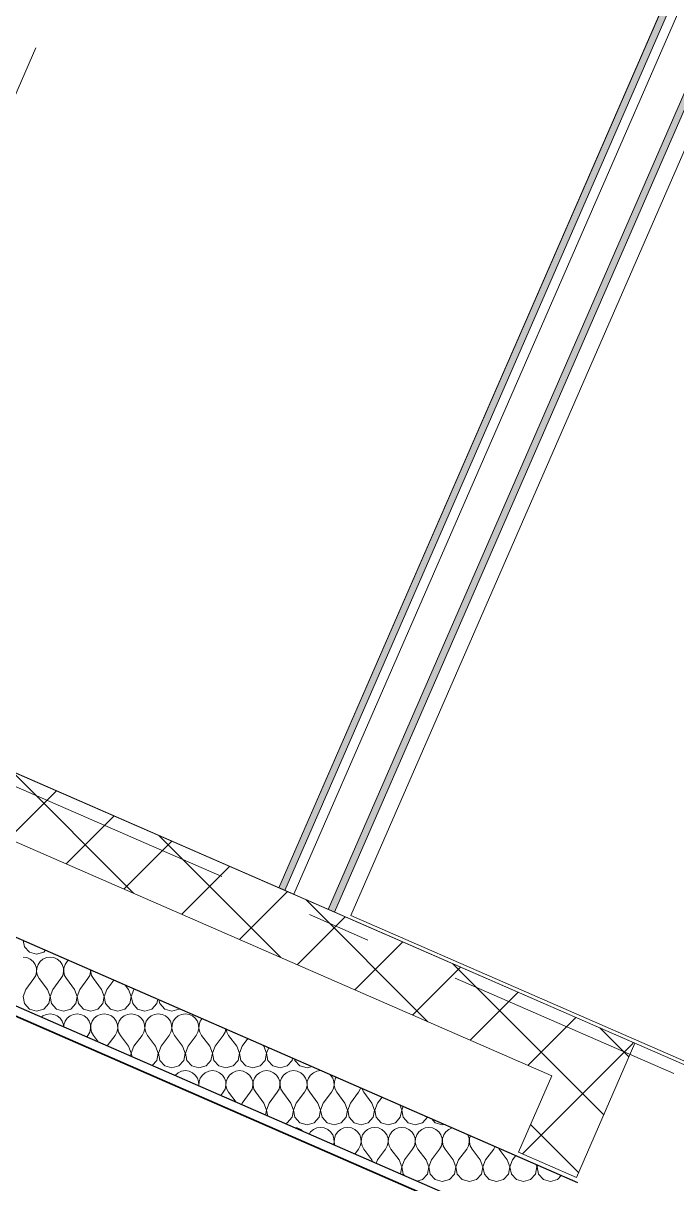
# Model space of a CAD drawing. Header units: millimetres. Extents: x -99530 to 90294, y -97212 to 56397.
# Drawn here: x 40860 to 42310, y -18401 to -15827 of the extents above; entities that cross this region are included whole.
import ezdxf
from ezdxf.enums import TextEntityAlignment as Align

# ---------------------------------------------------------------- set-up
doc = ezdxf.new("R2010")
doc.units = ezdxf.units.MM
doc.header["$MEASUREMENT"] = 0
doc.linetypes.add('Double Dashed', pattern=[1093.611073, 529.166651, -211.666656, 141.111112, -211.666656])
for name, color, linetype in [('A-05-M_Gross_Int_Circulation', 7, 'Continuous'), ('A-15-MG_Structural_Grid', 7, 'Continuous'), ('A-20-M_Floor_Slab', 7, 'Continuous'), ('A-25-M_Curtain_Wall', 7, 'Continuous'), ('A-25-M_Wall_Int', 7, 'Continuous'), ('New_A-20-M_Hard_Landscape', 7, 'Continuous')]:
    doc.layers.add(name, color=color, linetype=linetype)
for name, color, linetype, lineweight, true_color in [('A-05-M_Gross_Int_Circulation_Pen_No__74', 7, 'Continuous', 20, 0x606060), ('A-15-MG_Structural_Grid_Pen_No__163', 7, 'Continuous', 0, 0x750077), ('A-25-M_Curtain_Wall_Pen_No__43', 7, 'Continuous', 30, 0x444444), ('A-25-M_Curtain_Wall_Pen_No__67', 7, 'Continuous', 20, 0x606060), ('A-25-M_Wall_Int_Pen_No__107', 7, 'Continuous', 15, 0xa6a6a6), ('New_A-20-M_Hard_Landscape_Pen_No__53', 7, 'Continuous', 35, 0x444444)]:
    doc.layers.add(name, color=color, linetype=linetype, lineweight=lineweight, true_color=true_color)
for name, color, linetype, lineweight in [('A-20-M_Floor_Slab_Pen_No__89', 8, 'Continuous', 20), ('A-25-M_Wall_Int_Pen_No__1', 7, 'Continuous', 13), ('A-95-P_Drawing_Pen_No__85', 8, 'Continuous', 20), ('ArchiCAD Zone Stamps_Pen_No__6', 7, 'Continuous', 35), ('ArchiCAD Zone Stamps_Pen_No__9', 7, 'Continuous', 13)]:
    doc.layers.add(name, color=color, linetype=linetype, lineweight=lineweight)
doc.styles.add('GENERATED_STYLE_1', font='')
doc.styles.add('GENERATED_STYLE_3', font='')
doc.styles.add('GENERATED_STYLE_4', font='')
doc.styles.get('GENERATED_STYLE_1').set_extended_font_data('Arial', bold=True)
doc.styles.get('GENERATED_STYLE_3').set_extended_font_data('Arial')
doc.styles.get('GENERATED_STYLE_4').set_extended_font_data('Swis721 BT')
doc.dimstyles.new('GENERATED_STYLE__7', dxfattribs={"dimtxt": 0.18, "dimasz": 273.6, "dimexe": 0.18, "dimexo": 0.0625, "dimgap": 0.09, "dimtad": 0, "dimtih": 1, "dimtoh": 1, "dimdec": 4, "dimzin": 0, "dimdsep": 46, "dimcen": 0.09, "dimadec": 0, "dimazin": 0, "dimtfac": 1, "dimtdec": 4, "dimtmove": 0, "dimatfit": 3, "dimldrblk": 'ARROWHEAD_5', "dimfxl": 1, "dimtolj": 1, "dimtzin": 0, "dimarcsym": 0})
pattern_1 = [(45, (0, 0), (-91.92388, 91.92388), []), (135, (0, 0), (91.92388, 91.92388), [])]

# ---------------------------------------------------------------- blocks, each defined once
blk = doc.blocks.new('__15_1', base_point=(41890.6, -13306.2))
at = {"layer": 'A-05-M_Gross_Int_Circulation_Pen_No__74', "linetype": 'Continuous'}
for p, q in [((41427.1, -17744.5), (44038.2, -11756.3)), ((39055.1, -16710.3), (41427.1, -17744.5))]:
    blk.add_line(p, q, dxfattribs=at)
at = {"layer": 'ArchiCAD Zone Stamps_Pen_No__6', "style": 'GENERATED_STYLE_3'}
for tag, height, p in [('measuredAreaCode', 175, (41390.4, -13097.3)), ('DUMMY_649', 175, (41659.4, -13214.6)), ('DUMMY_650', 175, (42087.5, -13401.3)), ('DUMMY_651', 116.7, (42331.9, -13494.5))]:
    blk.add_attdef(tag, text='', height=height, rotation=336.4404, dxfattribs=at).set_placement(p, align=Align.TOP_LEFT)
blk = doc.blocks.new('Stair 02_INB 0267_77_1', base_point=(43661.1, -16711.8))
at = {"layer": 'A-05-M_Gross_Int_Circulation_Pen_No__74', "linetype": 'Continuous'}
for p, q in [((44142.1, -11946.3), (41587, -17806.1)), ((41587, -17806.1), (44426.2, -19044.3))]:
    blk.add_line(p, q, dxfattribs=at)
at = {"layer": 'ArchiCAD Zone Stamps_Pen_No__9'}
for tag, height, style, p in [('ROOM_NAME', 250, 'GENERATED_STYLE_1', (43395.6, -15399.6)), ('zoneNameLine2', 250, 'GENERATED_STYLE_1', (43207.1, -15831.7)), ('ROOM_NUMBER', 200, 'GENERATED_STYLE_3', (43018.7, -16252.4)), ('measuredAreaCode', 200, 'GENERATED_STYLE_3', (42861.7, -16612.5)), ('ROOM_HOLES_PRM', 200, 'GENERATED_STYLE_3', (43169.1, -16746.6)), ('DUMMY_649', 200, 'GENERATED_STYLE_3', (43658.4, -16959.9)), ('DUMMY_650', 133.3, 'GENERATED_STYLE_3', (43937.7, -17066.5))]:
    blk.add_attdef(tag, text='', height=height, rotation=336.4404, dxfattribs=dict(at, style=style)).set_placement(p, align=Align.TOP_LEFT)
blk = doc.blocks.new('_INB 0264_79_1', base_point=(41041, -15448.7))
at = {"layer": 'A-05-M_Gross_Int_Circulation_Pen_No__74', "linetype": 'Continuous'}
for p, q in [((41460.3, -17758.9), (44071.4, -11770.8)), ((39088.2, -16724.7), (41460.3, -17758.9))]:
    blk.add_line(p, q, dxfattribs=at)
at = {"layer": 'ArchiCAD Zone Stamps_Pen_No__9', "style": 'GENERATED_STYLE_3'}
for tag, height, p in [('ROOM_NUMBER', 200, (40727.2, -14618.3)), ('measuredAreaCode', 200, (40570.2, -14978.4)), ('DUMMY_649', 200, (40877.6, -15112.4)), ('DUMMY_650', 200, (41366.9, -15325.8)), ('DUMMY_651', 133.3, (41646.2, -15432.3))]:
    blk.add_attdef(tag, text='', height=height, rotation=336.4404, dxfattribs=at).set_placement(p, align=Align.TOP_LEFT)
blk = doc.blocks.new('Mesh_21_1', base_point=(11992.7, -24727.1))
at = {"layer": 'New_A-20-M_Hard_Landscape_Pen_No__53', "linetype": 'Continuous', "flags": 128}
blk.add_lwpolyline([(11992.7, -24727.1), (11193.3, -26560.4), (22460.6, -31473.5), (23260, -29640.2), (13970.8, -25589.7), (19905.1, -11980.5), (28925.9, -15914), (28987.7, -15772.3), (40919.8, -20975.3), (41987.2, -18527.4), (19056.2, -8528.3)], close=True, dxfattribs=at)
blk = doc.blocks.new('Slab_36_1', base_point=(376.7, -362.2))
at = {"layer": 'A-20-M_Floor_Slab_Pen_No__89', "linetype": 'Continuous', "flags": 128}
blk.add_lwpolyline([(376.7, -362.2), (7790.9, 6537.3), (7705.8, 6629.2), (10938.2, 9637.2), (15227.2, 7766.9), (19349.1, 17219.8), (53673.3, 2252.7), (53966.7, 2124.8), (49754.8, -7534.4), (49461.5, -7406.5), (44390.1, -19036.6), (3614.3, -1256.3), (3424.6, -1691.3)], close=True, dxfattribs=at)
blk = doc.blocks.new('*X440')
at = {"layer": 'A-25-M_Curtain_Wall_Pen_No__67', "linetype": 'Continuous'}
for p, q in [((40860.5, -17861.5), (40863.2, -17875.4)), ((40863.2, -17875.4), (40874.2, -17887.5)), ((40905.8, -17887.5), (40909.9, -17883)), ((40868.2, -17899.1), (40860, -17898)), ((40875.8, -17902.5), (40868.2, -17899.1)), ((40874.2, -17887.5), (40890, -17892)), ((40882.1, -17907.8), (40875.8, -17902.5)), ((40886.8, -17914.6), (40882.1, -17907.8)), ((40890, -17892), (40905.8, -17887.5)), ((40897.9, -17907.8), (40893.2, -17914.6)), ((40904.2, -17902.5), (40897.9, -17907.8)), ((40911.8, -17899.1), (40904.2, -17902.5)), ((40920, -17898), (40911.8, -17899.1)), ((40928.2, -17899.1), (40920, -17898)), ((40935.8, -17902.5), (40928.2, -17899.1)), ((40942.1, -17907.8), (40935.8, -17902.5)), ((40946.8, -17914.6), (40942.1, -17907.8)), ((40957.9, -17907.8), (40953.2, -17914.6)), ((40960.9, -17905.3), (40957.9, -17907.8)), ((40884, -17946), (40888, -17938.8)), ((40889.5, -17922.4), (40886.8, -17914.6)), ((40888, -17938.8), (40889.9, -17930.7)), ((40889.9, -17930.7), (40889.5, -17922.4)), ((40890.5, -17922.4), (40890.1, -17930.7)), ((40890.1, -17930.7), (40892, -17938.8)), ((40893.2, -17914.6), (40890.5, -17922.4)), ((40892, -17938.8), (40896, -17946)), ((40944, -17946), (40948, -17938.8)), ((40949.5, -17922.4), (40946.8, -17914.6)), ((40948, -17938.8), (40949.9, -17930.7)), ((40949.9, -17930.7), (40949.5, -17922.4)), ((40950.5, -17922.4), (40950.1, -17930.7)), ((40950.1, -17930.7), (40952, -17938.8)), ((40953.2, -17914.6), (40950.5, -17922.4)), ((40952, -17938.8), (40956, -17946)), ((41004, -17946), (41008, -17938.8)), ((41008, -17938.8), (41009.9, -17930.7)), ((41009.9, -17930.7), (41009.7, -17926.6)), ((41010.3, -17926.8), (41010.1, -17930.7)), ((41010.1, -17930.7), (41012, -17938.8)), ((41012, -17938.8), (41016, -17946)), ((40866, -17970), (40884, -17946)), ((40914, -17970), (40896, -17946)), ((40926, -17970), (40944, -17946)), ((40974, -17970), (40956, -17946)), ((40986, -17970), (41004, -17946)), ((41034, -17970), (41016, -17946)), ((41046, -17970), (41061.6, -17949.2)), ((41094, -17970), (41086.6, -17960.1)), ((40866, -17970), (40860.1, -17985.3)), ((40860.1, -17985.3), (40863.2, -18001.4)), ((40919.9, -17985.3), (40914, -17970)), ((40916.8, -18001.4), (40919.9, -17985.3)), ((40926, -17970), (40920.1, -17985.3)), ((40920.1, -17985.3), (40923.2, -18001.4)), ((40979.9, -17985.3), (40974, -17970)), ((40976.8, -18001.4), (40979.9, -17985.3)), ((40986, -17970), (40980.1, -17985.3)), ((40980.1, -17985.3), (40983.2, -18001.4)), ((41039.9, -17985.3), (41034, -17970)), ((41036.8, -18001.4), (41039.9, -17985.3)), ((41046, -17970), (41040.1, -17985.3)), ((41040.1, -17985.3), (41043.2, -18001.4)), ((41099.9, -17985.3), (41094, -17970)), ((41096.8, -18001.4), (41099.9, -17985.3)), ((41106, -17970), (41100.1, -17985.3)), ((41100.1, -17985.3), (41103.2, -18001.4)), ((41106, -17970), (41106.8, -17968.9)), ((40863.2, -18001.4), (40874.2, -18013.5)), ((40874.2, -18013.5), (40890, -18018)), ((40890, -18018), (40905.8, -18013.5)), ((40905.8, -18013.5), (40916.8, -18001.4)), ((40923.2, -18001.4), (40934.2, -18013.5)), ((40934.2, -18013.5), (40950, -18018)), ((40950, -18018), (40965.8, -18013.5)), ((40965.8, -18013.5), (40976.8, -18001.4)), ((40983.2, -18001.4), (40994.2, -18013.5)), ((40994.2, -18013.5), (41010, -18018)), ((41010, -18018), (41025.8, -18013.5)), ((41025.8, -18013.5), (41036.8, -18001.4)), ((41043.2, -18001.4), (41054.2, -18013.5)), ((41054.2, -18013.5), (41070, -18018)), ((41070, -18018), (41085.8, -18013.5)), ((41085.8, -18013.5), (41096.8, -18001.4)), ((41103.2, -18001.4), (41114.2, -18013.5)), ((41114.2, -18013.5), (41130, -18018)), ((41130, -18018), (41145.8, -18013.5)), ((41145.8, -18013.5), (41156.8, -18001.4)), ((41156.8, -18001.4), (41158.7, -17991.5)), ((41161.5, -17992.8), (41163.2, -18001.4)), ((41163.2, -18001.4), (41174.2, -18013.5)), ((41174.2, -18013.5), (41190, -18018)), ((41190, -18018), (41205.8, -18013.5)), ((41205.8, -18013.5), (41206.7, -18012.5)), ((40904.2, -18028.5), (40900.4, -18031.6)), ((40911.8, -18025.1), (40904.2, -18028.5)), ((40920, -18024), (40911.8, -18025.1)), ((40928.2, -18025.1), (40920, -18024)), ((40935.8, -18028.5), (40928.2, -18025.1)), ((40942.1, -18033.8), (40935.8, -18028.5)), ((40946.8, -18040.6), (40942.1, -18033.8)), ((40949.5, -18048.4), (40946.8, -18040.6)), ((40953.2, -18040.6), (40950.5, -18048.4)), ((40957.9, -18033.8), (40953.2, -18040.6)), ((40964.2, -18028.5), (40957.9, -18033.8)), ((40971.8, -18025.1), (40964.2, -18028.5)), ((40980, -18024), (40971.8, -18025.1)), ((40988.2, -18025.1), (40980, -18024)), ((40995.8, -18028.5), (40988.2, -18025.1)), ((41002.1, -18033.8), (40995.8, -18028.5)), ((41006.8, -18040.6), (41002.1, -18033.8)), ((41009.5, -18048.4), (41006.8, -18040.6)), ((41013.2, -18040.6), (41010.5, -18048.4)), ((41017.9, -18033.8), (41013.2, -18040.6)), ((41024.2, -18028.5), (41017.9, -18033.8)), ((41031.8, -18025.1), (41024.2, -18028.5)), ((41040, -18024), (41031.8, -18025.1)), ((41048.2, -18025.1), (41040, -18024)), ((41055.8, -18028.5), (41048.2, -18025.1)), ((41062.1, -18033.8), (41055.8, -18028.5)), ((41066.8, -18040.6), (41062.1, -18033.8)), ((41069.5, -18048.4), (41066.8, -18040.6)), ((41073.2, -18040.6), (41070.5, -18048.4)), ((41077.9, -18033.8), (41073.2, -18040.6)), ((41084.2, -18028.5), (41077.9, -18033.8)), ((41091.8, -18025.1), (41084.2, -18028.5)), ((41100, -18024), (41091.8, -18025.1)), ((41108.2, -18025.1), (41100, -18024)), ((41115.8, -18028.5), (41108.2, -18025.1)), ((41122.1, -18033.8), (41115.8, -18028.5)), ((41126.8, -18040.6), (41122.1, -18033.8)), ((41129.5, -18048.4), (41126.8, -18040.6)), ((41133.2, -18040.6), (41130.5, -18048.4)), ((41137.9, -18033.8), (41133.2, -18040.6)), ((41144.2, -18028.5), (41137.9, -18033.8)), ((41151.8, -18025.1), (41144.2, -18028.5)), ((41160, -18024), (41151.8, -18025.1)), ((41168.2, -18025.1), (41160, -18024)), ((41175.8, -18028.5), (41168.2, -18025.1)), ((41182.1, -18033.8), (41175.8, -18028.5)), ((41186.8, -18040.6), (41182.1, -18033.8)), ((41189.5, -18048.4), (41186.8, -18040.6)), ((41193.2, -18040.6), (41190.5, -18048.4)), ((41197.9, -18033.8), (41193.2, -18040.6)), ((41204.2, -18028.5), (41197.9, -18033.8)), ((41211.8, -18025.1), (41204.2, -18028.5)), ((41220, -18024), (41211.8, -18025.1)), ((41228.2, -18025.1), (41220, -18024)), ((41235.8, -18028.5), (41228.2, -18025.1)), ((41242.1, -18033.8), (41235.8, -18028.5)), ((41246.8, -18040.6), (41242.1, -18033.8)), ((41249.5, -18048.4), (41246.8, -18040.6)), ((41253.2, -18040.6), (41250.5, -18048.4)), ((41257.3, -18034.5), (41253.2, -18040.6)), ((40949.7, -18053.1), (40949.5, -18048.4)), ((40950.5, -18048.4), (40950.3, -18053.4)), ((41004, -18072), (41008, -18064.8)), ((41008, -18064.8), (41009.9, -18056.7)), ((41009.9, -18056.7), (41009.5, -18048.4)), ((41010.5, -18048.4), (41010.1, -18056.7)), ((41010.1, -18056.7), (41012, -18064.8)), ((41012, -18064.8), (41016, -18072)), ((41064, -18072), (41068, -18064.8)), ((41068, -18064.8), (41069.9, -18056.7)), ((41069.9, -18056.7), (41069.5, -18048.4)), ((41070.5, -18048.4), (41070.1, -18056.7)), ((41070.1, -18056.7), (41072, -18064.8)), ((41072, -18064.8), (41076, -18072)), ((41124, -18072), (41128, -18064.8)), ((41128, -18064.8), (41129.9, -18056.7)), ((41129.9, -18056.7), (41129.5, -18048.4)), ((41130.5, -18048.4), (41130.1, -18056.7)), ((41130.1, -18056.7), (41132, -18064.8)), ((41132, -18064.8), (41136, -18072)), ((41184, -18072), (41188, -18064.8)), ((41188, -18064.8), (41189.9, -18056.7)), ((41189.9, -18056.7), (41189.5, -18048.4)), ((41190.5, -18048.4), (41190.1, -18056.7)), ((41190.1, -18056.7), (41192, -18064.8)), ((41192, -18064.8), (41196, -18072)), ((41244, -18072), (41248, -18064.8)), ((41248, -18064.8), (41249.9, -18056.7)), ((41249.9, -18056.7), (41249.5, -18048.4)), ((41250.5, -18048.4), (41250.1, -18056.7)), ((41250.1, -18056.7), (41252, -18064.8)), ((41252, -18064.8), (41256, -18072)), ((41304, -18072), (41308, -18064.8)), ((41308, -18064.8), (41309.7, -18057.4)), ((41310.3, -18057.7), (41312, -18064.8)), ((41312, -18064.8), (41316, -18072)), ((41001.3, -18075.6), (41004, -18072)), ((41027.2, -18086.9), (41016, -18072)), ((41046.5, -18095.3), (41064, -18072)), ((41094, -18096), (41076, -18072)), ((41106, -18096), (41124, -18072)), ((41154, -18096), (41136, -18072)), ((41166, -18096), (41184, -18072)), ((41214, -18096), (41196, -18072)), ((41226, -18096), (41244, -18072)), ((41274, -18096), (41256, -18072)), ((41286, -18096), (41304, -18072)), ((41334, -18096), (41316, -18072)), ((41346, -18096), (41358.9, -18078.8)), ((41099.9, -18111.3), (41094, -18096)), ((41098.6, -18118.1), (41099.9, -18111.3)), ((41106, -18096), (41100.1, -18111.3)), ((41100.1, -18111.3), (41101.7, -18119.4)), ((41159.9, -18111.3), (41154, -18096)), ((41156.8, -18127.4), (41159.9, -18111.3)), ((41166, -18096), (41160.1, -18111.3)), ((41160.1, -18111.3), (41163.2, -18127.4)), ((41219.9, -18111.3), (41214, -18096)), ((41216.8, -18127.4), (41219.9, -18111.3)), ((41226, -18096), (41220.1, -18111.3)), ((41220.1, -18111.3), (41223.2, -18127.4)), ((41279.9, -18111.3), (41274, -18096)), ((41276.8, -18127.4), (41279.9, -18111.3)), ((41286, -18096), (41280.1, -18111.3)), ((41280.1, -18111.3), (41283.2, -18127.4)), ((41339.9, -18111.3), (41334, -18096)), ((41336.8, -18127.4), (41339.9, -18111.3)), ((41346, -18096), (41340.1, -18111.3)), ((41340.1, -18111.3), (41343.2, -18127.4)), ((41394, -18096), (41391.9, -18093.3)), ((41399.9, -18111.3), (41394, -18096)), ((41396.8, -18127.4), (41399.9, -18111.3)), ((41404.9, -18098.9), (41400.1, -18111.3)), ((41400.1, -18111.3), (41403.2, -18127.4)), ((41146.3, -18138.9), (41156.8, -18127.4)), ((41163.2, -18127.4), (41174.2, -18139.5)), ((41174.2, -18139.5), (41190, -18144)), ((41190, -18144), (41205.8, -18139.5)), ((41205.8, -18139.5), (41216.8, -18127.4)), ((41223.2, -18127.4), (41234.2, -18139.5)), ((41234.2, -18139.5), (41250, -18144)), ((41250, -18144), (41265.8, -18139.5)), ((41265.8, -18139.5), (41276.8, -18127.4)), ((41283.2, -18127.4), (41294.2, -18139.5)), ((41294.2, -18139.5), (41310, -18144)), ((41310, -18144), (41325.8, -18139.5)), ((41325.8, -18139.5), (41336.8, -18127.4)), ((41343.2, -18127.4), (41354.2, -18139.5)), ((41354.2, -18139.5), (41370, -18144)), ((41370, -18144), (41385.8, -18139.5)), ((41385.8, -18139.5), (41396.8, -18127.4)), ((41403.2, -18127.4), (41414.2, -18139.5)), ((41414.2, -18139.5), (41430, -18144)), ((41430, -18144), (41445.8, -18139.5)), ((41445.8, -18139.5), (41456.8, -18127.4)), ((41456.8, -18127.4), (41457.9, -18122)), ((41462.5, -18124), (41463.2, -18127.4)), ((41463.2, -18127.4), (41474.2, -18139.5)), ((41474.2, -18139.5), (41490, -18144)), ((41490, -18144), (41501.1, -18140.8)), ((41197.9, -18159.8), (41197, -18161)), ((41204.2, -18154.5), (41197.9, -18159.8)), ((41211.8, -18151.1), (41204.2, -18154.5)), ((41220, -18150), (41211.8, -18151.1)), ((41228.2, -18151.1), (41220, -18150)), ((41235.8, -18154.5), (41228.2, -18151.1)), ((41242.1, -18159.8), (41235.8, -18154.5)), ((41246.8, -18166.6), (41242.1, -18159.8)), ((41249.5, -18174.4), (41246.8, -18166.6)), ((41253.2, -18166.6), (41250.5, -18174.4)), ((41257.9, -18159.8), (41253.2, -18166.6)), ((41264.2, -18154.5), (41257.9, -18159.8)), ((41271.8, -18151.1), (41264.2, -18154.5)), ((41280, -18150), (41271.8, -18151.1)), ((41288.2, -18151.1), (41280, -18150)), ((41295.8, -18154.5), (41288.2, -18151.1)), ((41302.1, -18159.8), (41295.8, -18154.5)), ((41306.8, -18166.6), (41302.1, -18159.8)), ((41309.5, -18174.4), (41306.8, -18166.6)), ((41313.2, -18166.6), (41310.5, -18174.4)), ((41317.9, -18159.8), (41313.2, -18166.6)), ((41324.2, -18154.5), (41317.9, -18159.8)), ((41331.8, -18151.1), (41324.2, -18154.5)), ((41340, -18150), (41331.8, -18151.1)), ((41348.2, -18151.1), (41340, -18150)), ((41355.8, -18154.5), (41348.2, -18151.1)), ((41362.1, -18159.8), (41355.8, -18154.5)), ((41366.8, -18166.6), (41362.1, -18159.8)), ((41369.5, -18174.4), (41366.8, -18166.6)), ((41373.2, -18166.6), (41370.5, -18174.4)), ((41377.9, -18159.8), (41373.2, -18166.6)), ((41384.2, -18154.5), (41377.9, -18159.8)), ((41391.8, -18151.1), (41384.2, -18154.5)), ((41400, -18150), (41391.8, -18151.1)), ((41408.2, -18151.1), (41400, -18150)), ((41415.8, -18154.5), (41408.2, -18151.1)), ((41422.1, -18159.8), (41415.8, -18154.5)), ((41426.8, -18166.6), (41422.1, -18159.8)), ((41429.5, -18174.4), (41426.8, -18166.6)), ((41433.2, -18166.6), (41430.5, -18174.4)), ((41437.9, -18159.8), (41433.2, -18166.6)), ((41444.2, -18154.5), (41437.9, -18159.8)), ((41451.8, -18151.1), (41444.2, -18154.5)), ((41460, -18150), (41451.8, -18151.1)), ((41468.2, -18151.1), (41460, -18150)), ((41475.8, -18154.5), (41468.2, -18151.1)), ((41482.1, -18159.8), (41475.8, -18154.5)), ((41486.8, -18166.6), (41482.1, -18159.8)), ((41489.5, -18174.4), (41486.8, -18166.6)), ((41493.2, -18166.6), (41490.5, -18174.4)), ((41497.9, -18159.8), (41493.2, -18166.6)), ((41504.2, -18154.5), (41497.9, -18159.8)), ((41511.8, -18151.1), (41504.2, -18154.5)), ((41520, -18150), (41511.8, -18151.1)), ((41523.1, -18150.4), (41520, -18150)), ((41542.1, -18159.8), (41539.6, -18157.6)), ((41546.8, -18166.6), (41542.1, -18159.8)), ((41549.5, -18174.4), (41546.8, -18166.6)), ((41553.2, -18166.6), (41550.5, -18174.4)), ((41554.8, -18164.3), (41553.2, -18166.6)), ((41249.9, -18182.7), (41249.5, -18174.4)), ((41249.6, -18183.9), (41249.9, -18182.7)), ((41250.5, -18174.4), (41250.1, -18182.7)), ((41250.1, -18182.7), (41250.5, -18184.3)), ((41304, -18198), (41308, -18190.8)), ((41308, -18190.8), (41309.9, -18182.7)), ((41309.9, -18182.7), (41309.5, -18174.4)), ((41310.5, -18174.4), (41310.1, -18182.7)), ((41310.1, -18182.7), (41312, -18190.8)), ((41312, -18190.8), (41316, -18198)), ((41364, -18198), (41368, -18190.8)), ((41368, -18190.8), (41369.9, -18182.7)), ((41369.9, -18182.7), (41369.5, -18174.4)), ((41370.5, -18174.4), (41370.1, -18182.7)), ((41370.1, -18182.7), (41372, -18190.8)), ((41372, -18190.8), (41376, -18198)), ((41424, -18198), (41428, -18190.8)), ((41428, -18190.8), (41429.9, -18182.7)), ((41429.9, -18182.7), (41429.5, -18174.4)), ((41430.5, -18174.4), (41430.1, -18182.7)), ((41430.1, -18182.7), (41432, -18190.8)), ((41432, -18190.8), (41436, -18198)), ((41484, -18198), (41488, -18190.8)), ((41488, -18190.8), (41489.9, -18182.7)), ((41489.9, -18182.7), (41489.5, -18174.4)), ((41490.5, -18174.4), (41490.1, -18182.7)), ((41490.1, -18182.7), (41492, -18190.8)), ((41492, -18190.8), (41496, -18198)), ((41544, -18198), (41548, -18190.8)), ((41548, -18190.8), (41549.9, -18182.7)), ((41549.9, -18182.7), (41549.5, -18174.4)), ((41550.5, -18174.4), (41550.1, -18182.7)), ((41550.1, -18182.7), (41552, -18190.8)), ((41552, -18190.8), (41556, -18198)), ((41604, -18198), (41608, -18190.8)), ((41608, -18190.8), (41608.7, -18187.8)), ((41611.6, -18189), (41612, -18190.8)), ((41612, -18190.8), (41616, -18198)), ((41298.6, -18205.3), (41304, -18198)), ((41332.6, -18220.1), (41316, -18198)), ((41346, -18222), (41364, -18198)), ((41394, -18222), (41376, -18198)), ((41406, -18222), (41424, -18198)), ((41454, -18222), (41436, -18198)), ((41466, -18222), (41484, -18198)), ((41514, -18222), (41496, -18198)), ((41526, -18222), (41544, -18198)), ((41574, -18222), (41556, -18198)), ((41586, -18222), (41604, -18198)), ((41634, -18222), (41616, -18198)), ((41646, -18222), (41656.2, -18208.5)), ((41346, -18222), (41344.7, -18225.4)), ((41399.9, -18237.3), (41394, -18222)), ((41397.8, -18248.5), (41399.9, -18237.3)), ((41406, -18222), (41400.1, -18237.3)), ((41400.1, -18237.3), (41402.6, -18250.7)), ((41459.9, -18237.3), (41454, -18222)), ((41456.8, -18253.4), (41459.9, -18237.3)), ((41466, -18222), (41460.1, -18237.3)), ((41460.1, -18237.3), (41463.2, -18253.4)), ((41519.9, -18237.3), (41514, -18222)), ((41516.8, -18253.4), (41519.9, -18237.3)), ((41526, -18222), (41520.1, -18237.3)), ((41520.1, -18237.3), (41523.2, -18253.4)), ((41579.9, -18237.3), (41574, -18222)), ((41576.8, -18253.4), (41579.9, -18237.3)), ((41586, -18222), (41580.1, -18237.3)), ((41580.1, -18237.3), (41583.2, -18253.4)), ((41639.9, -18237.3), (41634, -18222)), ((41636.8, -18253.4), (41639.9, -18237.3)), ((41646, -18222), (41640.1, -18237.3)), ((41640.1, -18237.3), (41643.2, -18253.4)), ((41699.9, -18237.3), (41695.4, -18225.6)), ((41696.8, -18253.4), (41699.9, -18237.3)), ((41703.3, -18229), (41700.1, -18237.3)), ((41700.1, -18237.3), (41703.2, -18253.4)), ((41440.3, -18267.1), (41445.8, -18265.5)), ((41445.8, -18265.5), (41456.8, -18253.4)), ((41463.2, -18253.4), (41474.2, -18265.5)), ((41474.2, -18265.5), (41490, -18270)), ((41490, -18270), (41505.8, -18265.5)), ((41505.8, -18265.5), (41516.8, -18253.4)), ((41523.2, -18253.4), (41534.2, -18265.5)), ((41534.2, -18265.5), (41550, -18270)), ((41550, -18270), (41565.8, -18265.5)), ((41565.8, -18265.5), (41576.8, -18253.4)), ((41583.2, -18253.4), (41594.2, -18265.5)), ((41594.2, -18265.5), (41610, -18270)), ((41610, -18270), (41625.8, -18265.5)), ((41625.8, -18265.5), (41636.8, -18253.4)), ((41643.2, -18253.4), (41654.2, -18265.5)), ((41654.2, -18265.5), (41670, -18270)), ((41670, -18270), (41685.8, -18265.5)), ((41685.8, -18265.5), (41696.8, -18253.4)), ((41703.2, -18253.4), (41714.2, -18265.5)), ((41714.2, -18265.5), (41730, -18270)), ((41730, -18270), (41745.8, -18265.5)), ((41745.8, -18265.5), (41756.8, -18253.4)), ((41756.8, -18253.4), (41757, -18252.4)), ((41765.8, -18256.3), (41774.2, -18265.5)), ((41774.2, -18265.5), (41790, -18270)), ((41790, -18270), (41794.4, -18268.7)), ((41468.2, -18277.1), (41461.1, -18276.2)), ((41475.8, -18280.5), (41468.2, -18277.1)), ((41481, -18284.8), (41475.8, -18280.5)), ((41497.9, -18285.8), (41494.5, -18290.7)), ((41504.2, -18280.5), (41497.9, -18285.8)), ((41511.8, -18277.1), (41504.2, -18280.5)), ((41520, -18276), (41511.8, -18277.1)), ((41528.2, -18277.1), (41520, -18276)), ((41535.8, -18280.5), (41528.2, -18277.1)), ((41542.1, -18285.8), (41535.8, -18280.5)), ((41546.8, -18292.6), (41542.1, -18285.8)), ((41549.5, -18300.4), (41546.8, -18292.6)), ((41553.2, -18292.6), (41550.5, -18300.4)), ((41557.9, -18285.8), (41553.2, -18292.6)), ((41564.2, -18280.5), (41557.9, -18285.8)), ((41571.8, -18277.1), (41564.2, -18280.5)), ((41580, -18276), (41571.8, -18277.1)), ((41588.2, -18277.1), (41580, -18276)), ((41595.8, -18280.5), (41588.2, -18277.1)), ((41602.1, -18285.8), (41595.8, -18280.5)), ((41606.8, -18292.6), (41602.1, -18285.8)), ((41609.5, -18300.4), (41606.8, -18292.6)), ((41613.2, -18292.6), (41610.5, -18300.4)), ((41617.9, -18285.8), (41613.2, -18292.6)), ((41624.2, -18280.5), (41617.9, -18285.8)), ((41631.8, -18277.1), (41624.2, -18280.5)), ((41640, -18276), (41631.8, -18277.1)), ((41648.2, -18277.1), (41640, -18276)), ((41655.8, -18280.5), (41648.2, -18277.1)), ((41662.1, -18285.8), (41655.8, -18280.5)), ((41666.8, -18292.6), (41662.1, -18285.8)), ((41669.5, -18300.4), (41666.8, -18292.6)), ((41673.2, -18292.6), (41670.5, -18300.4)), ((41677.9, -18285.8), (41673.2, -18292.6)), ((41684.2, -18280.5), (41677.9, -18285.8)), ((41691.8, -18277.1), (41684.2, -18280.5)), ((41700, -18276), (41691.8, -18277.1)), ((41708.2, -18277.1), (41700, -18276)), ((41715.8, -18280.5), (41708.2, -18277.1)), ((41722.1, -18285.8), (41715.8, -18280.5)), ((41726.8, -18292.6), (41722.1, -18285.8)), ((41729.5, -18300.4), (41726.8, -18292.6)), ((41733.2, -18292.6), (41730.5, -18300.4)), ((41737.9, -18285.8), (41733.2, -18292.6)), ((41744.2, -18280.5), (41737.9, -18285.8)), ((41751.8, -18277.1), (41744.2, -18280.5)), ((41760, -18276), (41751.8, -18277.1)), ((41768.2, -18277.1), (41760, -18276)), ((41775.8, -18280.5), (41768.2, -18277.1)), ((41782.1, -18285.8), (41775.8, -18280.5)), ((41786.8, -18292.6), (41782.1, -18285.8)), ((41789.5, -18300.4), (41786.8, -18292.6)), ((41793.2, -18292.6), (41790.5, -18300.4)), ((41797.9, -18285.8), (41793.2, -18292.6)), ((41804.2, -18280.5), (41797.9, -18285.8)), ((41811.8, -18277.1), (41804.2, -18280.5)), ((41813.2, -18276.9), (41811.8, -18277.1)), ((41846.8, -18292.6), (41845.9, -18291.2)), ((41849.5, -18300.4), (41846.8, -18292.6)), ((41852.6, -18294.1), (41850.5, -18300.4)), ((41548.6, -18314.3), (41549.9, -18308.7)), ((41549.9, -18308.7), (41549.5, -18300.4)), ((41550.5, -18300.4), (41550.1, -18308.7)), ((41550.1, -18308.7), (41551.7, -18315.7)), ((41595.8, -18334.9), (41604, -18324)), ((41604, -18324), (41608, -18316.8)), ((41608, -18316.8), (41609.9, -18308.7)), ((41609.9, -18308.7), (41609.5, -18300.4)), ((41610.5, -18300.4), (41610.1, -18308.7)), ((41610.1, -18308.7), (41612, -18316.8)), ((41612, -18316.8), (41616, -18324)), ((41634, -18348), (41616, -18324)), ((41646, -18348), (41664, -18324)), ((41664, -18324), (41668, -18316.8)), ((41668, -18316.8), (41669.9, -18308.7)), ((41669.9, -18308.7), (41669.5, -18300.4)), ((41670.5, -18300.4), (41670.1, -18308.7)), ((41670.1, -18308.7), (41672, -18316.8)), ((41672, -18316.8), (41676, -18324)), ((41694, -18348), (41676, -18324)), ((41706, -18348), (41724, -18324)), ((41724, -18324), (41728, -18316.8)), ((41728, -18316.8), (41729.9, -18308.7)), ((41729.9, -18308.7), (41729.5, -18300.4)), ((41730.5, -18300.4), (41730.1, -18308.7)), ((41730.1, -18308.7), (41732, -18316.8)), ((41732, -18316.8), (41736, -18324)), ((41754, -18348), (41736, -18324)), ((41766, -18348), (41784, -18324)), ((41784, -18324), (41788, -18316.8)), ((41788, -18316.8), (41789.9, -18308.7)), ((41789.9, -18308.7), (41789.5, -18300.4)), ((41790.5, -18300.4), (41790.1, -18308.7)), ((41790.1, -18308.7), (41792, -18316.8)), ((41792, -18316.8), (41796, -18324)), ((41814, -18348), (41796, -18324)), ((41826, -18348), (41844, -18324)), ((41844, -18324), (41848, -18316.8)), ((41848, -18316.8), (41849.9, -18308.7)), ((41849.9, -18308.7), (41849.5, -18300.4)), ((41850.5, -18300.4), (41850.1, -18308.7)), ((41850.1, -18308.7), (41852, -18316.8)), ((41852, -18316.8), (41856, -18324)), ((41874, -18348), (41856, -18324)), ((41886, -18348), (41904, -18324)), ((41904, -18324), (41907.3, -18318)), ((41914.4, -18321.1), (41916, -18324)), ((41934, -18348), (41916, -18324)), ((41635.6, -18352.2), (41634, -18348)), ((41646, -18348), (41643.1, -18355.5)), ((41699.9, -18363.3), (41694, -18348)), ((41706, -18348), (41700.1, -18363.3)), ((41759.9, -18363.3), (41754, -18348)), ((41766, -18348), (41760.1, -18363.3)), ((41819.9, -18363.3), (41814, -18348)), ((41826, -18348), (41820.1, -18363.3)), ((41879.9, -18363.3), (41874, -18348)), ((41886, -18348), (41880.1, -18363.3)), ((41939.9, -18363.3), (41934, -18348)), ((41946, -18348), (41940.1, -18363.3)), ((41946, -18348), (41953.4, -18338.1)), ((41696.9, -18379), (41699.9, -18363.3)), ((41700.1, -18363.3), (41703.2, -18379.4)), ((41756.8, -18379.4), (41759.9, -18363.3)), ((41760.1, -18363.3), (41763.2, -18379.4)), ((41816.8, -18379.4), (41819.9, -18363.3)), ((41820.1, -18363.3), (41823.2, -18379.4)), ((41876.8, -18379.4), (41879.9, -18363.3)), ((41880.1, -18363.3), (41883.2, -18379.4)), ((41936.8, -18379.4), (41939.9, -18363.3)), ((41940.1, -18363.3), (41943.2, -18379.4)), ((41996.8, -18379.4), (41999.9, -18363.3)), ((41999.9, -18363.3), (41997.6, -18357.3)), ((42001.7, -18359.1), (42000.1, -18363.3)), ((42000.1, -18363.3), (42003.2, -18379.4)), ((41703.2, -18379.4), (41706.6, -18383.2)), ((41733.6, -18395), (41745.8, -18391.5)), ((41745.8, -18391.5), (41756.8, -18379.4)), ((41763.2, -18379.4), (41774.2, -18391.5)), ((41774.2, -18391.5), (41790, -18396)), ((41790, -18396), (41805.8, -18391.5)), ((41805.8, -18391.5), (41816.8, -18379.4)), ((41823.2, -18379.4), (41834.2, -18391.5)), ((41834.2, -18391.5), (41850, -18396)), ((41850, -18396), (41865.8, -18391.5)), ((41865.8, -18391.5), (41876.8, -18379.4)), ((41883.2, -18379.4), (41894.2, -18391.5)), ((41894.2, -18391.5), (41910, -18396)), ((41910, -18396), (41925.8, -18391.5)), ((41925.8, -18391.5), (41936.8, -18379.4)), ((41943.2, -18379.4), (41954.2, -18391.5)), ((41954.2, -18391.5), (41970, -18396)), ((41970, -18396), (41985.8, -18391.5)), ((41985.8, -18391.5), (41996.8, -18379.4)), ((42003.2, -18379.4), (42014.2, -18391.5)), ((42014.2, -18391.5), (42030, -18396)), ((42030, -18396), (42045.8, -18391.5)), ((42045.8, -18391.5), (42054.4, -18382.1)), ((42073.1, -18390.3), (42074.2, -18391.5)), ((42074.2, -18391.5), (42079.2, -18392.9))]:
    blk.add_line(p, q, dxfattribs=at)
blk = doc.blocks.new('Curtain Wall_7_1')
at = {"layer": 'A-25-M_Curtain_Wall_Pen_No__43', "linetype": 'Continuous'}
for p, q in [((40424.7, -17671.5), (42090.2, -18397.7)), ((42034.3, -18526.1), (40368.7, -17799.8))]:
    blk.add_line(p, q, dxfattribs=at)
at = {"layer": 'A-25-M_Curtain_Wall', "linetype": 'Continuous', "lineweight": 0}
blk.add_blockref('*X440', (0, 0), dxfattribs=at)
blk = doc.blocks.new('Wall_91_1', base_point=(40541.2, -17358))
at = {"layer": 'A-25-M_Wall_Int_Pen_No__107', "linetype": 'Continuous'}
h = blk.add_hatch(dxfattribs=at)
h.set_pattern_fill('Concrete_Block_0001', color=256, style=0, pattern_type=2)
h.set_pattern_definition(pattern_1)
h.paths.add_polyline_path([(40485.3, -17486.4), (42032.9, -18161.5), (42217.2, -18089.1), (40541.2, -17358)])
at = {"layer": 'A-25-M_Wall_Int_Pen_No__1', "linetype": 'Continuous', "flags": 128}
for points in [[(42217.2, -18089.1), (40541.2, -17358)], [(40485.3, -17486.4), (42032.9, -18161.5)]]:
    blk.add_lwpolyline(points, dxfattribs=at)
blk = doc.blocks.new('Wall_92_1', base_point=(42217.2, -18089.1))
at = {"layer": 'A-25-M_Wall_Int_Pen_No__107', "linetype": 'Continuous'}
h = blk.add_hatch(dxfattribs=at)
h.set_pattern_fill('Concrete_Block_0001', color=256, style=0, pattern_type=2)
h.set_pattern_definition(pattern_1)
h.paths.add_polyline_path([(42032.9, -18161.5), (41959.2, -18330.6), (42087.5, -18386.6), (42217.2, -18089.1)])
at = {"layer": 'A-25-M_Wall_Int_Pen_No__1', "linetype": 'Continuous', "flags": 128}
for points in [[(42087.5, -18386.6), (42217.2, -18089.1)], [(42032.9, -18161.5), (41959.2, -18330.6)], [(41959.2, -18330.6), (42087.5, -18386.6)]]:
    blk.add_lwpolyline(points, dxfattribs=at)
blk = doc.blocks.new('Wall_118_1', base_point=(41550.9, -17798.4))
at = {"layer": 'A-25-M_Wall_Int_Pen_No__107', "linetype": 'Continuous'}
for points in [[(44038.2, -11756.3), (41427.1, -17744.5), (41440.9, -17750.5), (44052, -11762.3)], [(44148.2, -11804.3), (41537.1, -17792.4), (41550.9, -17798.4), (44162, -11810.3)]]:
    blk.add_hatch(color=256, dxfattribs=at).paths.add_polyline_path(points)
at = {"layer": 'A-25-M_Wall_Int_Pen_No__1', "linetype": 'Continuous'}
for p, q in [((44052, -11762.3), (41440.9, -17750.5)), ((41537.1, -17792.4), (44148.2, -11804.3))]:
    blk.add_line(p, q, dxfattribs=at)
at = {"layer": 'A-25-M_Wall_Int_Pen_No__1', "linetype": 'Continuous', "flags": 128}
for points in [[(44038.2, -11756.3), (41427.1, -17744.5)], [(41550.9, -17798.4), (44106, -11938.6)], [(41427.1, -17744.5), (41550.9, -17798.4)]]:
    blk.add_lwpolyline(points, dxfattribs=at)
blk = doc.blocks.new('Standard grid marker')
at = {"layer": 'A-15-MG_Structural_Grid_Pen_No__163', "linetype": 'Double Dashed'}
blk.add_line((1000, 0), (29726, 0), dxfattribs=at)
at = {"layer": 'A-15-MG_Structural_Grid_Pen_No__163', "style": 'GENERATED_STYLE_4'}
for tag, p in [('AC_MarkerText_1_0', (-500, 41.2)), ('AC_MarkerText_1_1', (31226, 41.2))]:
    blk.add_attdef(tag, text='', height=350, rotation=90, dxfattribs=at).set_placement(p, align=Align.MIDDLE_CENTER)
blk = doc.blocks.new('Standard grid marker_3')
at = {"layer": 'A-15-MG_Structural_Grid_Pen_No__163', "linetype": 'Double Dashed'}
blk.add_line((1000, 0), (74254.8, 0), dxfattribs=at)
at = {"layer": 'A-15-MG_Structural_Grid_Pen_No__163', "style": 'GENERATED_STYLE_4'}
for tag, p in [('AC_MarkerText_1_0', (-500, 43.4)), ('AC_MarkerText_1_1', (75754.8, 43.4))]:
    blk.add_attdef(tag, text='', height=350, rotation=360, dxfattribs=at).set_placement(p, align=Align.MIDDLE_CENTER)
blk = doc.blocks.new('ARROWHEAD_5')
at = {"color": 0, "linetype": 'Continuous', "lineweight": 0}
blk.add_line((0, 0), (-1, 0), dxfattribs=at)
blk.add_solid([(-1, 0.2679), (0, 0), (-1, -0.2679), (-1, 0.2679)], dxfattribs=at)

msp = doc.modelspace()

# ---------------------------------------------------------------- block references
at = {"layer": 'A-05-M_Gross_Int_Circulation', "linetype": 'Continuous'}
for name, p in [('__15_1', (41890.6, -13306.2)), ('_INB 0264_79_1', (41041, -15448.7)), ('Stair 02_INB 0267_77_1', (43661.1, -16711.8))]:
    msp.add_blockref(name, p, dxfattribs=at)
at = {"layer": 'A-15-MG_Structural_Grid', "color": 8, "linetype": 'Continuous', "lineweight": 15, "zscale": 1000}
for name, p, rotation in [('Standard grid marker', (50764, 6765.2), 246.440411583993), ('Standard grid marker_3', (-1201.2, 813.7), 336.440411583993)]:
    msp.add_blockref(name, p, dxfattribs=dict(at, rotation=rotation))
at = {"layer": 'A-20-M_Floor_Slab', "color": 8, "linetype": 'Continuous', "lineweight": 20}
msp.add_blockref('Slab_36_1', (376.7, -362.2), dxfattribs=at)
at = {"layer": 'A-25-M_Curtain_Wall', "linetype": 'Continuous', "lineweight": 0}
msp.add_blockref('Curtain Wall_7_1', (0, 0), dxfattribs=at)
at = {"layer": 'A-25-M_Wall_Int', "color": 250, "lineweight": 50, "true_color": 0x2a2a2a}
for name, p in [('Wall_118_1', (41550.9, -17798.4)), ('Wall_91_1', (40541.2, -17358)), ('Wall_92_1', (42217.2, -18089.1))]:
    msp.add_blockref(name, p, dxfattribs=at)
at = {"layer": 'New_A-20-M_Hard_Landscape', "color": 49, "lineweight": 35, "true_color": 0x444444}
msp.add_blockref('Mesh_21_1', (11992.7, -24727.1), dxfattribs=at)

# ---------------------------------------------------------------- leaders
at = {"layer": 'A-95-P_Drawing_Pen_No__85', "linetype": 'Continuous', "annotation_type": 0, "has_hookline": 1, "hookline_direction": 0, "text_width": 1500, "horizontal_direction": (0.917019, -0.398843, 0)}
msp.add_leader([(39832.9, -17570.5), (40126, -18314.9), (40919.3, -18662.1)], dimstyle='GENERATED_STYLE__7', dxfattribs=at)

doc.saveas('drawing.dxf')
